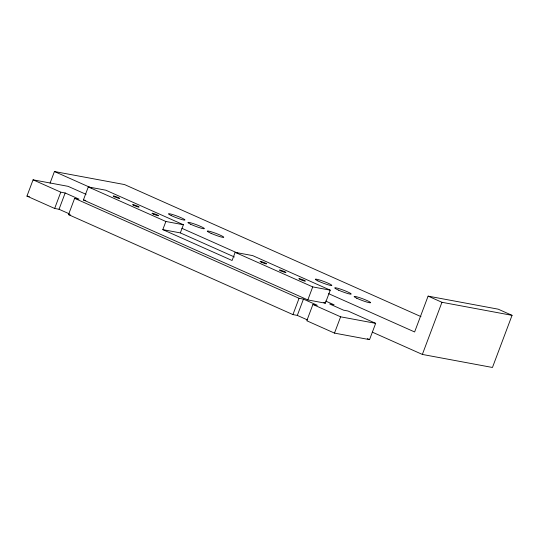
<?xml version="1.0" encoding="UTF-8"?>
<svg xmlns="http://www.w3.org/2000/svg" width="539" height="539" viewBox="0 0 539 539"><rect width="100%" height="100%" fill="white"/><g stroke="black" fill="none" stroke-linecap="round" stroke-linejoin="round"><path stroke-width="0.81" d="M69.248 213.821L59.041 209.273L54.655 208.458L26.95 196.115L33.074 179.824L68.123 186.346L86.092 194.35M50.06 183.159L54.432 171.523L124.529 184.567L420.979 316.622M54.655 208.458L60.779 192.167L65.165 192.982L79.017 199.147L74.638 198.332L68.514 214.63L292.94 314.594L297.319 315.409L307.526 319.957M59.041 209.273L65.165 192.982M162.812 229.634L232.08 260.492L235.145 252.346L252.67 255.607L330.245 290.164L325.347 303.194L307.823 299.933L83.397 199.969L88.295 186.932L105.819 190.193L183.401 224.75L180.336 232.895L162.812 229.634L165.877 221.489L183.401 224.75M292.94 314.594L299.064 298.303L303.444 299.118L317.296 305.29L312.916 304.474L306.792 320.766L334.497 333.109L369.545 339.631L375.67 323.339L347.965 310.996L343.586 310.181L329.727 304.009L334.113 304.825L325.657 301.058M297.319 315.409L303.444 299.118M307.823 299.933L312.721 286.903L330.245 290.164M334.497 333.109L340.621 316.817L375.67 323.339M372.429 332.192L422.354 354.433L492.451 367.477L512.05 315.342L498.198 309.17L428.101 296.12L414.626 331.963L328.608 293.654M422.354 354.433L441.953 302.291L512.05 315.342M83.397 199.969L85.789 200.414M26.95 196.115L29.396 196.573M68.514 214.63L70.703 215.034M428.101 296.12L441.953 302.291M54.432 171.523L91.3 187.943M181.919 228.314L237.221 252.939M88.295 186.932L165.877 221.489M235.145 252.346L312.721 286.903M180.336 232.895L234.384 256.968M323.811 302.514L325.347 303.194M33.074 179.824L60.779 192.167M74.638 198.332L299.064 298.303M312.916 304.474L340.621 316.817M367.302 338.633L369.545 339.631M300.338 279.566A3.497 0.357 20.6 0 0 305.364 281.122A3.497 0.357 20.6 0 0 300.567 278.986A3.497 0.357 20.6 0 0 300.338 279.566M280.94 270.928A3.497 0.357 20.6 0 0 285.973 272.485A3.497 0.357 20.6 0 0 281.169 270.349A3.497 0.357 20.6 0 0 280.94 270.928M261.55 262.284A3.497 0.357 20.6 0 0 266.576 263.847A3.497 0.357 20.6 0 0 261.779 261.705A3.497 0.357 20.6 0 0 261.55 262.284M153.494 214.151A3.497 0.357 20.6 0 0 158.52 215.715A3.497 0.357 20.6 0 0 153.723 213.572A3.497 0.357 20.6 0 0 153.494 214.151M134.096 205.514A3.497 0.357 20.6 0 0 139.123 207.07A3.497 0.357 20.6 0 0 134.326 204.935A3.497 0.357 20.6 0 0 134.096 205.514M114.699 196.876A3.497 0.357 20.6 0 0 119.732 198.433A3.497 0.357 20.6 0 0 114.928 196.297A3.497 0.357 20.6 0 0 114.699 196.876M317.902 280.907A8.752 0.896 20.6 0 0 331.559 285.522A8.752 0.896 20.6 0 0 321.365 280.576A8.752 0.896 20.6 0 0 317.902 280.907M190.584 224.197A8.752 0.896 20.6 0 0 204.146 228.745A8.752 0.896 20.6 0 0 193.737 223.746A8.752 0.896 20.6 0 0 190.584 224.197M171.213 215.573A8.752 0.896 20.6 0 0 184.762 220.101A8.752 0.896 20.6 0 0 174.306 215.095A8.752 0.896 20.6 0 0 171.213 215.573M338.6 290.15A8.752 0.896 20.6 0 0 351.192 294.058A8.752 0.896 20.6 0 0 339.22 288.715A8.752 0.896 20.6 0 0 338.6 290.15M356.757 298.215A8.752 0.896 20.6 0 0 370.367 302.797A8.752 0.896 20.6 0 0 360.065 297.824A8.752 0.896 20.6 0 0 356.757 298.215M211.113 233.36A8.752 0.896 20.6 0 0 223.739 237.288A8.752 0.896 20.6 0 0 211.8 231.952A8.752 0.896 20.6 0 0 211.113 233.36"/></g></svg>
